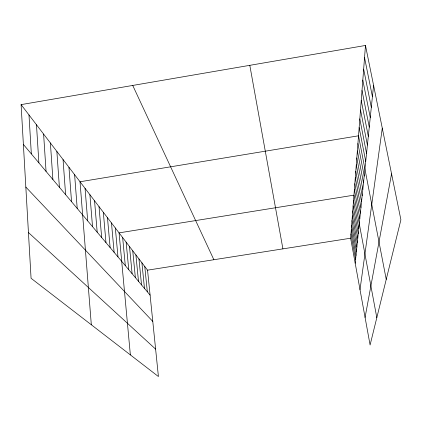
<?xml version="1.0" encoding="UTF-8"?>
<svg xmlns="http://www.w3.org/2000/svg" width="422" height="422" viewBox="0 0 422 422"><rect width="100%" height="100%" fill="white"/><g stroke="black" fill="none" stroke-linecap="round" stroke-linejoin="round"><path stroke-width="0.63" d="M365.478 45.46L400.9 219.804L370.094 345.001L350.635 238.214L365.478 45.46L21.1 104.619L31.07 278.283L158.419 376.54L147.547 270.164L21.1 104.619M355.192 263.233L373.586 85.376M360.008 289.661L382.279 128.146M365.072 317.455L391.558 173.822M147.547 270.164L350.635 238.214M28.443 232.548L155.618 349.115M25.832 187.067L152.79 321.427M23.384 144.44L150.1 295.099M132.735 85.444L213.87 259.73M364.545 57.603L372.42 96.654M363.653 69.129L371.313 107.346M362.809 80.075L370.263 117.495M362.007 90.493L369.266 127.149M361.243 100.415L368.316 136.332M360.515 109.878L367.409 145.089M359.818 118.909L366.549 153.439M359.154 127.544L365.721 161.415M386.23 279.417L358.521 135.805L80.022 181.761L91.321 324.771M357.93 143.485L364.202 176.132M357.36 150.86L363.495 182.932M356.817 157.939L362.82 189.457M356.289 164.744L362.171 195.729M355.788 171.29L361.548 201.758M355.303 177.593L360.947 207.561M354.833 183.66L360.372 213.147M354.385 189.515L359.813 218.527M376.814 317.682L353.947 195.159L119.062 232.875L130.361 354.891M353.531 200.608L358.758 228.724M353.124 205.873L358.262 233.561M352.734 210.958L357.777 238.23M352.354 215.874L357.313 242.745M351.985 220.632L356.859 247.113M351.632 225.242L356.421 251.338M351.289 229.7L355.999 255.426M350.956 234.025L355.588 259.393M249.808 65.331L282.914 248.869M144.772 266.53L147.331 291.808M141.908 262.779L144.477 288.416M138.949 258.908L141.534 284.919M135.9 254.914L138.495 281.305M132.751 250.795L135.357 277.57M129.501 246.538L132.112 273.714M126.136 242.133L128.757 269.727M122.66 237.581L125.292 265.602M115.338 227.996L117.981 256.908M111.482 222.948L114.125 252.33M107.478 217.71L110.126 247.577M103.332 212.277L105.98 242.639M99.022 206.638L101.67 237.517M94.549 200.782L97.192 232.195M89.897 194.69L92.534 226.656M85.059 188.36L87.692 220.896M74.61 174.676L77.215 208.436M68.96 167.276L71.54 201.695M63.052 159.542L65.61 194.642M56.87 151.451L59.402 187.257M50.392 142.974L52.892 179.519M43.603 134.085L46.061 171.401M36.477 124.754L38.882 162.866M28.986 114.942L31.333 153.893"/></g></svg>
